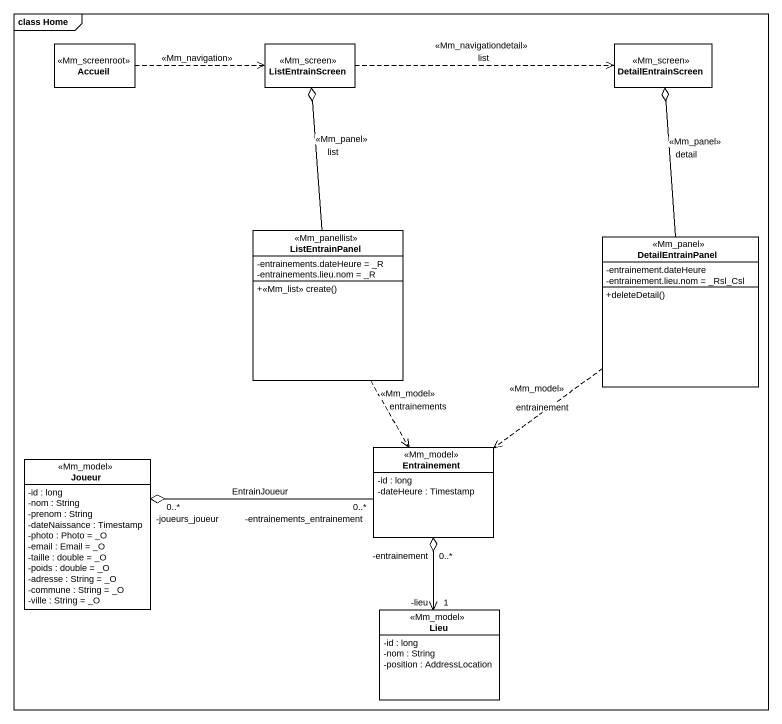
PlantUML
@startuml
mainframe class Home
hide circle
hide empty members
skinparam classAttributeIconSize 0
class Accueil <<Mm_screenroot>>
class ListEntrainScreen <<Mm_screen>>
class DetailEntrainScreen <<Mm_screen>>
class ListEntrainPanel <<Mm_panellist>> {
  -entrainements.dateHeure = _R
  -entrainements.lieu.nom = _R
  +<<Mm_list>> create()
}
class DetailEntrainPanel <<Mm_panel>> {
  -entrainement.dateHeure
  -entrainement.lieu.nom = _Rsl_Csl
  +deleteDetail()
}
class Entrainement <<Mm_model>> {
  -id : long
  -dateHeure : Timestamp
}
class Joueur <<Mm_model>> {
  -id : long
  -nom : String
  -prenom : String
  -dateNaissance : Timestamp
  -photo : Photo = _O
  -email : Email = _O
  -taille : double = _O
  -poids : double = _O
  -adresse : String = _O
  -commune : String = _O
  -ville : String = _O
}
class Lieu <<Mm_model>> {
  -id : long
  -nom : String
  -position : AddressLocation
}
Accueil .right.> ListEntrainScreen : <<Mm_navigation>>
ListEntrainScreen .right.> DetailEntrainScreen : <<Mm_navigationdetail>>\nlist
ListEntrainScreen o-- ListEntrainPanel : <<Mm_panel>>\nlist
DetailEntrainScreen o-- DetailEntrainPanel : <<Mm_panel>>\ndetail
ListEntrainPanel ..> Entrainement : <<Mm_model>>\nentrainements
DetailEntrainPanel ..> Entrainement : <<Mm_model>>\nentrainement
Entrainement "0..*\n-entrainement" o--> "1\n-lieu" Lieu
Joueur "0..*\n-joueurs_joueur" o-right- "0..*\n-entrainements_entrainement" Entrainement : EntrainJoueur
@enduml
